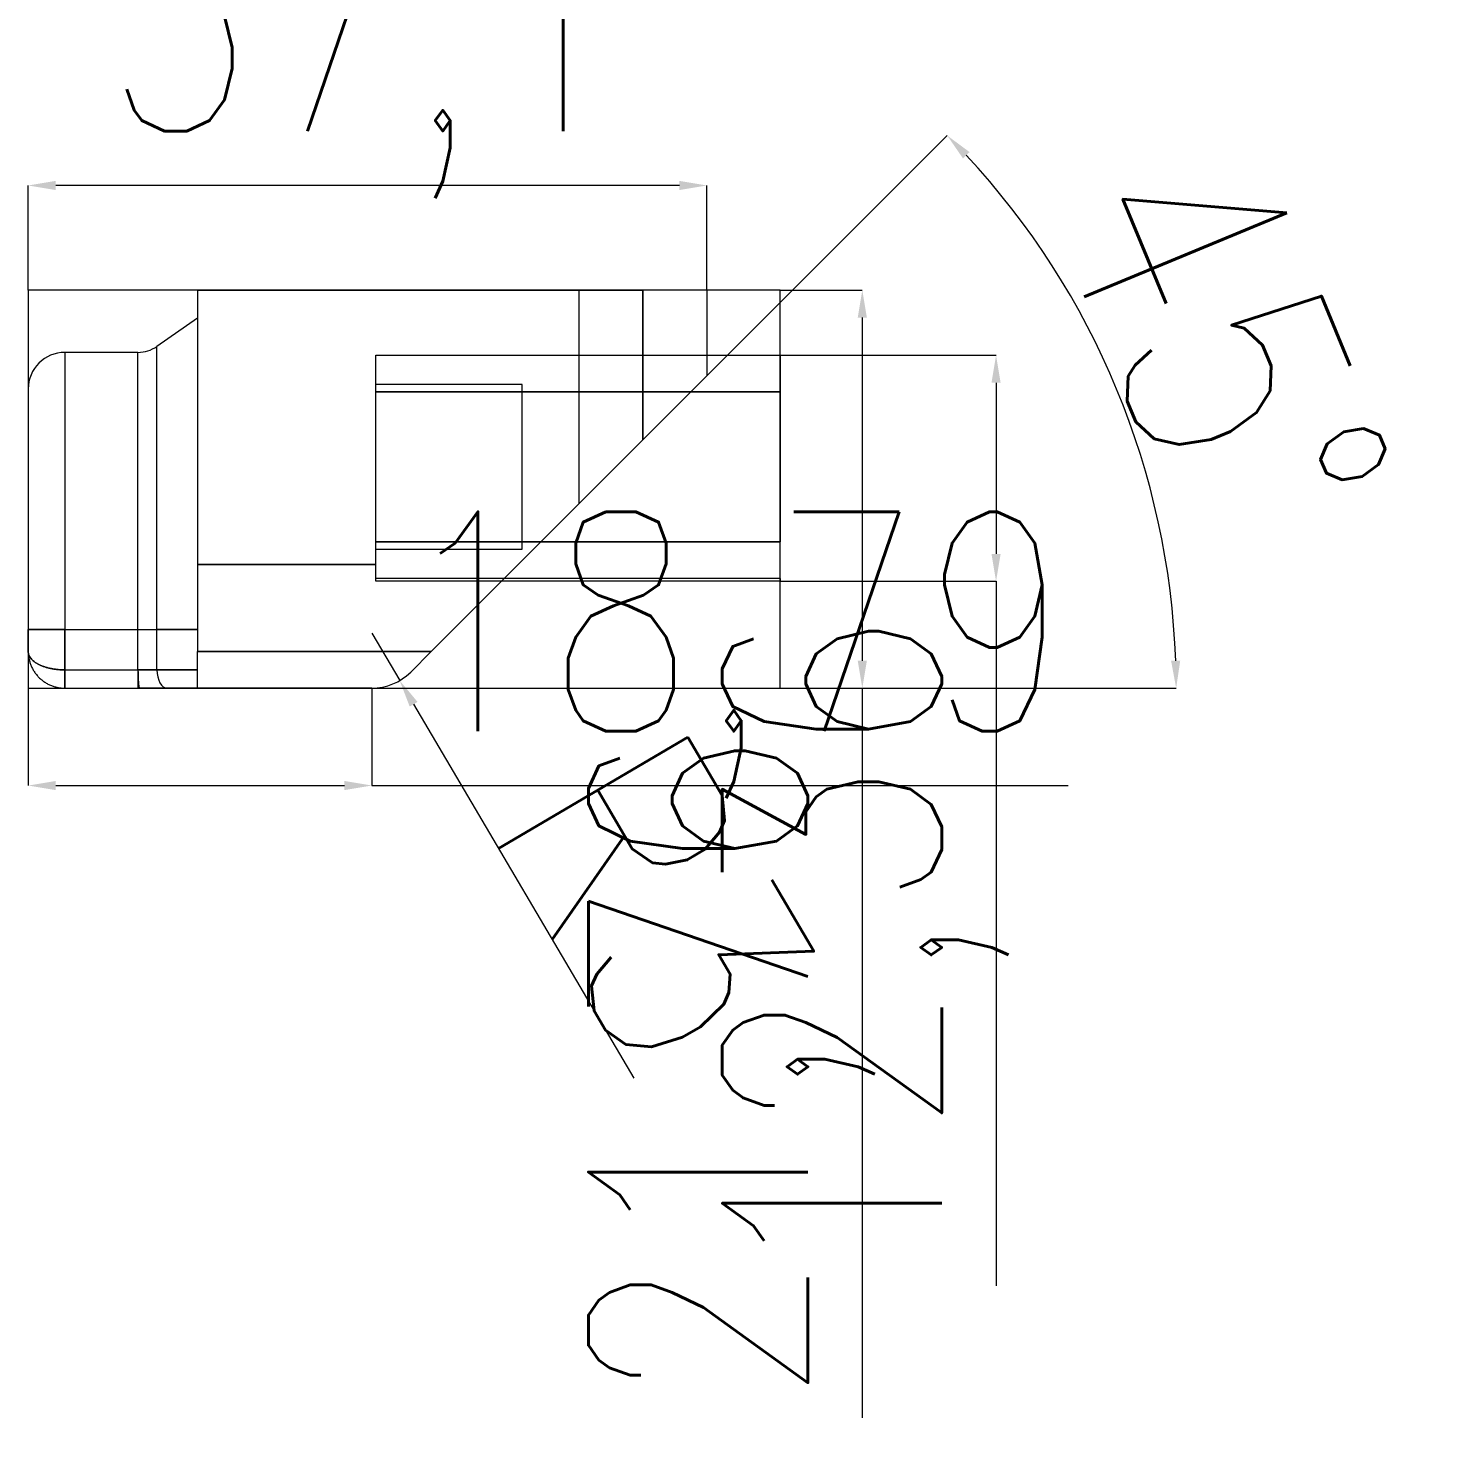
# Model space of a CAD drawing. Header units: millimetres. Extents: x 8768 to 9002, y 34641 to 34834.
# Drawn here: x 8781.9 to 8859.2, y 34640.5 to 34717.8 of the extents above; entities that cross this region are included whole.
import ezdxf

# ---------------------------------------------------------------- set-up
doc = ezdxf.new("R2010")
doc.units = ezdxf.units.MM
doc.linetypes.add('DASHED', pattern=[0])
doc.layers.add('DIE', color=20, linetype='Continuous', lineweight=20)
doc.layers.add('DIM', color=4, linetype='Continuous', lineweight=20)
doc.styles.add('TXT', font='txt.shx', dxfattribs={"width": 0.8, "bigfont": 'ctxt.shx'})
doc.dimstyles.new('零件', dxfattribs={"dimscale": 1.5, "dimtxt": 8, "dimasz": 1, "dimexe": 0, "dimexo": 0, "dimgap": 0, "dimtad": 1, "dimtxsty": 'TXT', "dimcen": 0, "dimclrd": 252, "dimclre": 252, "dimclrt": 4, "dimazin": 3, "dimtp": 0.001, "dimtm": 0.001, "dimtfac": 1, "dimtmove": 0, "dimatfit": 3, "dimlwd": 5, "dimlwe": 5})

# ---------------------------------------------------------------- blocks, each defined once
blk = doc.blocks.new('*D1111')
at = {"layer": 'Defpoints', "color": 0}
for p in [(8823.03, 34703.44), (8823.03, 34681.678), (8827.53, 34681.678)]:
    blk.add_point(p, dxfattribs=at)
at = {"layer": 'DIM', "color": 252, "linetype": 'Continuous', "lineweight": 5}
for p, q in [((8823.03, 34703.44), (8827.53, 34703.44)), ((8827.53, 34701.94), (8827.53, 34683.178)), ((8823.03, 34681.678), (8827.53, 34681.678)), ((8827.53, 34681.678), (8827.53, 34641.778))]:
    blk.add_line(p, q, dxfattribs=at)
at = {"layer": 'DIM', "color": 252}
for points in [[(8827.78, 34701.94), (8827.28, 34701.94), (8827.53, 34703.44)], [(8827.28, 34683.178), (8827.78, 34683.178), (8827.53, 34681.678)]]:
    blk.add_solid(points, dxfattribs=at)
at = {"layer": 'DIM', "color": 4, "lineweight": 5, "insert": (8820.387, 34660.978), "char_height": 12, "attachment_point": 5, "rotation": 90, "style": 'TXT'}
blk.add_mtext('21,76', dxfattribs=at)
blk = doc.blocks.new('*D1116')
at = {"layer": 'Defpoints', "color": 0}
for p in [(8800.716, 34684.678), (8802.238, 34682.093)]:
    blk.add_point(p, dxfattribs=at)
at = {"layer": 'DIM', "color": 252, "linetype": 'Continuous', "lineweight": 5}
for p, q in [((8800.716, 34684.678), (8802.238, 34682.093)), ((8802.999, 34680.8), (8815.032, 34660.357))]:
    blk.add_line(p, q, dxfattribs=at)
at = {"layer": 'DIM', "color": 252}
blk.add_solid([(8803.214, 34680.927), (8802.784, 34680.673), (8802.238, 34682.093)], dxfattribs=at)
at = {"layer": 'DIM', "color": 4, "lineweight": 5, "insert": (8816.261, 34670.098), "char_height": 12, "attachment_point": 5, "rotation": 300.48173, "style": 'TXT'}
blk.add_mtext('R3', dxfattribs=at)
blk = doc.blocks.new('*D1117')
at = {"layer": 'Defpoints', "color": 0}
for p in [(8819.03, 34698.749), (8843.232, 34692.737), (8807.803, 34687.522), (8781.93, 34681.678), (8823.03, 34681.678)]:
    blk.add_point(p, dxfattribs=at)
at = {"layer": 'DIM', "color": 252, "linetype": 'Continuous', "lineweight": 5}
for p, q in [((8819.03, 34698.749), (8832.173, 34711.892)), ((8823.03, 34681.678), (8844.688, 34681.678))]:
    blk.add_line(p, q, dxfattribs=at)
blk.add_arc((8801.959, 34681.678), 42.729, 2.01148, 42.98852, dxfattribs=at)
at = {"layer": 'DIM', "color": 252}
for points in [[(8833.394, 34710.987), (8833.035, 34710.639), (8832.173, 34711.892)], [(8844.411, 34683.174), (8844.911, 34683.182), (8844.688, 34681.678)]]:
    blk.add_solid(points, dxfattribs=at)
at = {"layer": 'DIM', "color": 4, "lineweight": 5, "insert": (8847.242, 34700.435), "char_height": 12, "attachment_point": 5, "rotation": 292.5, "style": 'TXT'}
blk.add_mtext('45%%d', dxfattribs=at)
blk = doc.blocks.new('*D1118')
at = {"layer": 'Defpoints', "color": 0}
for p in [(8781.93, 34681.678), (8800.716, 34681.678), (8800.716, 34676.354)]:
    blk.add_point(p, dxfattribs=at)
at = {"layer": 'DIM', "color": 252, "linetype": 'Continuous', "lineweight": 5}
for p, q in [((8781.93, 34681.678), (8781.93, 34676.354)), ((8800.716, 34681.678), (8800.716, 34676.354)), ((8783.43, 34676.354), (8799.216, 34676.354)), ((8800.716, 34676.354), (8838.788, 34676.354))]:
    blk.add_line(p, q, dxfattribs=at)
at = {"layer": 'DIM', "color": 252}
for points in [[(8783.43, 34676.604), (8783.43, 34676.104), (8781.93, 34676.354)], [(8799.216, 34676.104), (8799.216, 34676.604), (8800.716, 34676.354)]]:
    blk.add_solid(points, dxfattribs=at)
at = {"layer": 'DIM', "color": 4, "lineweight": 5, "insert": (8820.502, 34683.497), "char_height": 12, "attachment_point": 5, "style": 'TXT'}
blk.add_mtext('18,79', dxfattribs=at)
blk = doc.blocks.new('*D1119')
at = {"layer": 'Defpoints', "color": 0}
for p in [(8781.93, 34709.163), (8781.93, 34703.44), (8819.03, 34703.44)]:
    blk.add_point(p, dxfattribs=at)
at = {"layer": 'DIM', "color": 252, "linetype": 'Continuous', "lineweight": 5}
for p, q in [((8781.93, 34703.44), (8781.93, 34709.163)), ((8817.53, 34709.163), (8783.43, 34709.163)), ((8819.03, 34703.44), (8819.03, 34709.163))]:
    blk.add_line(p, q, dxfattribs=at)
at = {"layer": 'DIM', "color": 252}
for points in [[(8783.43, 34709.413), (8783.43, 34708.913), (8781.93, 34709.163)], [(8817.53, 34708.913), (8817.53, 34709.413), (8819.03, 34709.163)]]:
    blk.add_solid(points, dxfattribs=at)
at = {"layer": 'DIM', "color": 4, "lineweight": 5, "insert": (8800.48, 34716.306), "char_height": 12, "attachment_point": 5, "style": 'TXT'}
blk.add_mtext('37,1', dxfattribs=at)
blk = doc.blocks.new('*D1120')
at = {"layer": 'Defpoints', "color": 0}
for p in [(8823.03, 34699.878), (8823.03, 34687.522), (8834.842, 34687.522)]:
    blk.add_point(p, dxfattribs=at)
at = {"layer": 'DIM', "color": 252, "linetype": 'Continuous', "lineweight": 5}
for p, q in [((8823.03, 34699.878), (8834.842, 34699.878)), ((8834.842, 34698.378), (8834.842, 34689.022)), ((8823.03, 34687.522), (8834.842, 34687.522)), ((8834.842, 34687.522), (8834.842, 34648.994))]:
    blk.add_line(p, q, dxfattribs=at)
at = {"layer": 'DIM', "color": 252}
for points in [[(8835.092, 34698.378), (8834.592, 34698.378), (8834.842, 34699.878)], [(8834.592, 34689.022), (8835.092, 34689.022), (8834.842, 34687.522)]]:
    blk.add_solid(points, dxfattribs=at)
at = {"layer": 'DIM', "color": 4, "lineweight": 5, "insert": (8827.699, 34667.508), "char_height": 12, "attachment_point": 5, "rotation": 90, "style": 'TXT'}
blk.add_mtext('12,36', dxfattribs=at)

msp = doc.modelspace()

# ---------------------------------------------------------------- linework, layer by layer
at = {"layer": 'DIE', "color": 2, "linetype": 'Continuous', "lineweight": 5}
for p, q in [((8791.179, 34703.44), (8791.179, 34688.44)), ((8819.03, 34703.44), (8791.966, 34703.44)), ((8819.03, 34703.44), (8819.03, 34699.878)), ((8791.179, 34701.915), (8788.962, 34700.362)), ((8787.93, 34700.037), (8783.93, 34700.037)), ((8800.93, 34697.878), (8800.93, 34699.878)), ((8800.93, 34699.878), (8823.03, 34699.878)), ((8823.03, 34699.878), (8823.03, 34697.878)), ((8781.93, 34698.037), (8781.93, 34684.878)), ((8800.93, 34689.678), (8800.93, 34697.878)), ((8823.03, 34697.878), (8823.03, 34689.678)), ((8800.93, 34687.678), (8800.93, 34689.678)), ((8823.03, 34687.678), (8823.03, 34689.678)), ((8791.179, 34688.44), (8791.179, 34683.678)), ((8800.93, 34687.522), (8800.93, 34687.678)), ((8823.03, 34687.678), (8800.93, 34687.678)), ((8807.803, 34687.522), (8800.93, 34687.522)), ((8803.959, 34683.678), (8807.803, 34687.522)), ((8823.03, 34687.522), (8807.803, 34687.522)), ((8823.03, 34687.678), (8823.03, 34687.522)), ((8781.93, 34683.678), (8781.93, 34684.878)), ((8791.179, 34681.678), (8791.179, 34683.678)), ((8803.959, 34683.678), (8802.838, 34682.557)), ((8787.93, 34682.678), (8787.93, 34681.678)), ((8783.93, 34681.678), (8787.93, 34681.678)), ((8788.017, 34681.678), (8787.93, 34681.678)), ((8789.536, 34681.678), (8788.017, 34681.678)), ((8791.179, 34681.678), (8789.536, 34681.678)), ((8800.716, 34681.678), (8791.179, 34681.678))]:
    msp.add_line(p, q, dxfattribs=at)
at = {"layer": 'DIE', "color": 2, "linetype": 'DASHED', "lineweight": 5, "ltscale": 0.19587}
for p, q in [((8812.03, 34703.44), (8812.03, 34691.749)), ((8819.03, 34703.44), (8815.53, 34703.44)), ((8819.03, 34699.878), (8819.03, 34698.749)), ((8807.803, 34687.522), (8819.03, 34698.749)), ((8808.93, 34698.278), (8800.93, 34698.278)), ((8808.93, 34689.278), (8808.93, 34698.278)), ((8800.93, 34689.278), (8808.93, 34689.278))]:
    msp.add_line(p, q, dxfattribs=at)
at = {"layer": 'DIE', "color": 155, "linetype": 'DASHED', "lineweight": 5, "ltscale": 0.19587}
for p, q in [((8815.53, 34695.249), (8815.53, 34703.44)), ((8815.53, 34703.44), (8815.53, 34695.249)), ((8788.962, 34684.878), (8788.962, 34700.362)), ((8783.93, 34700.037), (8783.93, 34684.878)), ((8800.93, 34697.878), (8823.03, 34697.878)), ((8823.03, 34689.678), (8800.93, 34689.678)), ((8791.179, 34688.44), (8800.93, 34688.44)), ((8783.93, 34684.878), (8781.93, 34684.878)), ((8783.93, 34682.678), (8783.93, 34684.878)), ((8783.93, 34684.878), (8787.93, 34684.878)), ((8787.93, 34682.678), (8787.93, 34684.878)), ((8787.93, 34684.878), (8788.962, 34684.878)), ((8788.962, 34682.678), (8788.962, 34684.878)), ((8788.962, 34684.878), (8791.179, 34684.878)), ((8803.959, 34683.678), (8791.179, 34683.678)), ((8783.93, 34682.678), (8787.93, 34682.678)), ((8788.962, 34682.678), (8787.93, 34682.678)), ((8791.179, 34682.678), (8788.962, 34682.678))]:
    msp.add_line(p, q, dxfattribs=at)
at = {"layer": 'DIE', "color": 155, "linetype": 'Continuous', "lineweight": 5}
for p, q in [((8788.962, 34684.878), (8788.962, 34700.362)), ((8783.93, 34700.037), (8783.93, 34684.878)), ((8787.93, 34684.878), (8787.93, 34700.037)), ((8823.03, 34697.878), (8800.93, 34697.878)), ((8800.93, 34689.678), (8823.03, 34689.678)), ((8800.93, 34688.44), (8791.179, 34688.44)), ((8781.93, 34684.878), (8783.93, 34684.878)), ((8783.93, 34684.878), (8787.93, 34684.878)), ((8783.93, 34684.878), (8783.93, 34682.678)), ((8787.93, 34682.678), (8787.93, 34684.878)), ((8787.93, 34684.878), (8788.962, 34684.878)), ((8788.962, 34682.678), (8788.962, 34684.878)), ((8791.179, 34684.878), (8788.962, 34684.878)), ((8791.179, 34683.678), (8803.959, 34683.678)), ((8783.93, 34682.678), (8787.93, 34682.678)), ((8787.93, 34682.678), (8788.962, 34682.678)), ((8788.962, 34682.678), (8791.179, 34682.678))]:
    msp.add_line(p, q, dxfattribs=at)
at = {"layer": 'DIE', "color": 2, "linetype": 'Continuous', "lineweight": 5}
msp.add_lwpolyline([(8800.716, 34681.678), (8800.716, 34681.678, 0.198912), (8802.838, 34682.557)], format="xyb", dxfattribs=at)
for centre, radius, start, end in [((8787.93, 34701.837), 1.8, 270, 305), ((8783.93, 34698.037), 2, 90, 180)]:
    msp.add_arc(centre, radius, start, end, dxfattribs=at)
at = {"layer": 'DIE', "color": 155, "linetype": 'DASHED', "lineweight": 5, "ltscale": 0.19587}
msp.add_ellipse((8789.536, 34682.678), major_axis=(0, -1), ratio=0.573576, start_param=4.712389, end_param=6.283185, dxfattribs=at)
at = {"layer": 'DIE', "color": 155, "linetype": 'Continuous', "lineweight": 5}
msp.add_ellipse((8789.536, 34682.678), major_axis=(0, -1), ratio=0.573576, start_param=4.712389, end_param=6.283185, dxfattribs=at)
at = {"layer": 'DIE', "color": 2, "linetype": 'Continuous', "lineweight": 5}
for points, degree in [([(8791.179, 34703.44), (8791.967, 34703.44)], 1), ([(8783.86, 34681.68), (8783.884, 34681.679), (8783.907, 34681.678), (8783.93, 34681.678)], 3)]:
    msp.add_open_spline(points, degree=degree, dxfattribs=at)
at = {"layer": 'DIE', "color": 2, "linetype": 'DASHED', "lineweight": 5, "ltscale": 0.19587}
msp.add_open_spline([(8791.967, 34703.44), (8815.53, 34703.44)], degree=1, dxfattribs=at)
at = {"layer": 'DIE', "color": 155, "linetype": 'DASHED', "lineweight": 5, "ltscale": 0.19587}
msp.add_open_spline([(8781.93, 34683.678), (8781.93, 34683.649), (8781.933, 34683.619), (8781.944, 34683.557), (8781.952, 34683.526), (8781.975, 34683.464), (8781.99, 34683.433), (8782.026, 34683.371), (8782.047, 34683.34), (8782.095, 34683.278), (8782.123, 34683.247), (8782.185, 34683.188), (8782.219, 34683.158), (8782.293, 34683.102), (8782.333, 34683.074), (8782.397, 34683.034), (8782.42, 34683.021), (8782.466, 34682.996), (8782.49, 34682.983), (8782.539, 34682.958), (8782.563, 34682.947), (8782.613, 34682.924), (8782.639, 34682.913), (8782.717, 34682.881), (8782.772, 34682.861), (8782.885, 34682.824), (8782.944, 34682.807), (8783.065, 34682.775), (8783.128, 34682.761), (8783.252, 34682.737), (8783.312, 34682.726), (8783.435, 34682.709), (8783.498, 34682.701), (8783.624, 34682.689), (8783.687, 34682.685), (8783.81, 34682.68), (8783.871, 34682.678), (8783.93, 34682.678)], degree=3, knots=[0, 0, 0, 0, 0.063009, 0.063009, 0.126018, 0.126018, 0.189026, 0.189026, 0.252035, 0.252035, 0.318501, 0.318501, 0.384967, 0.384967, 0.451433, 0.451433, 0.484666, 0.484666, 0.517899, 0.517899, 0.549729, 0.549729, 0.581559, 0.581559, 0.64522, 0.64522, 0.70888, 0.70888, 0.772541, 0.772541, 0.829406, 0.829406, 0.886271, 0.886271, 0.943135, 0.943135, 1, 1, 1, 1], dxfattribs=at)
at = {"layer": 'DIE', "color": 2, "linetype": 'Continuous', "lineweight": 5}
for points, knots in [([(8781.93, 34683.678), (8781.93, 34683.619), (8781.933, 34683.559), (8781.944, 34683.436), (8781.952, 34683.374), (8781.976, 34683.249), (8781.99, 34683.187), (8782.026, 34683.063), (8782.047, 34683.001), (8782.096, 34682.878), (8782.124, 34682.816), (8782.186, 34682.697), (8782.22, 34682.639), (8782.294, 34682.526), (8782.334, 34682.471), (8782.399, 34682.391), (8782.422, 34682.364), (8782.468, 34682.313), (8782.492, 34682.288), (8782.541, 34682.239), (8782.566, 34682.215), (8782.616, 34682.17), (8782.641, 34682.148), (8782.72, 34682.085), (8782.774, 34682.045), (8782.887, 34681.97), (8782.946, 34681.936), (8783.068, 34681.872), (8783.131, 34681.844), (8783.254, 34681.795), (8783.314, 34681.774), (8783.39, 34681.753), (8783.404, 34681.749), (8783.419, 34681.745)], [0, 0, 0, 0, 0.074774, 0.074774, 0.149548, 0.149548, 0.224322, 0.224322, 0.299096, 0.299096, 0.377973, 0.377973, 0.456849, 0.456849, 0.535726, 0.535726, 0.575164, 0.575164, 0.614602, 0.614602, 0.652376, 0.652376, 0.69015, 0.69015, 0.765698, 0.765698, 0.841245, 0.841245, 0.916793, 0.916793, 0.984275, 0.984275, 1, 1, 1, 1]), ([(8787.93, 34682.678), (8787.93, 34682.673), (8787.93, 34682.663), (8787.93, 34682.647), (8787.93, 34682.632), (8787.93, 34682.616), (8787.93, 34682.599), (8787.931, 34682.583), (8787.931, 34682.567), (8787.931, 34682.55), (8787.931, 34682.533), (8787.931, 34682.516), (8787.932, 34682.499), (8787.932, 34682.481), (8787.932, 34682.463), (8787.933, 34682.446), (8787.933, 34682.428), (8787.934, 34682.41), (8787.934, 34682.392), (8787.935, 34682.374), (8787.935, 34682.355), (8787.936, 34682.337), (8787.936, 34682.318), (8787.937, 34682.3), (8787.938, 34682.281), (8787.938, 34682.263), (8787.939, 34682.244), (8787.94, 34682.225), (8787.941, 34682.207), (8787.942, 34682.188), (8787.942, 34682.169), (8787.943, 34682.151), (8787.944, 34682.132), (8787.945, 34682.114), (8787.947, 34682.096), (8787.948, 34682.077), (8787.949, 34682.059), (8787.95, 34682.041), (8787.951, 34682.024), (8787.953, 34682.006), (8787.954, 34681.989), (8787.957, 34681.957), (8787.961, 34681.915), (8787.966, 34681.865), (8787.972, 34681.824), (8787.977, 34681.789), (8787.982, 34681.76), (8787.987, 34681.737), (8787.992, 34681.719), (8787.997, 34681.705), (8788.001, 34681.695), (8788.005, 34681.688), (8788.008, 34681.683), (8788.012, 34681.68), (8788.015, 34681.679), (8788.016, 34681.678), (8788.017, 34681.678)], [0, 0, 0, 0, 0.00976, 0.019661, 0.029702, 0.039883, 0.050204, 0.060666, 0.071269, 0.082012, 0.092895, 0.103919, 0.115084, 0.126389, 0.137834, 0.149421, 0.161147, 0.173015, 0.185023, 0.197172, 0.209461, 0.221892, 0.234463, 0.247175, 0.260027, 0.273021, 0.286155, 0.299431, 0.312847, 0.326404, 0.340103, 0.353942, 0.367922, 0.382044, 0.396306, 0.41071, 0.425255, 0.439941, 0.454768, 0.469737, 0.484847, 0.500099, 0.553882, 0.604887, 0.653114, 0.698561, 0.741228, 0.781114, 0.818219, 0.852541, 0.88408, 0.912835, 0.938805, 0.96199, 0.982388, 1, 1, 1, 1]), ([(8783.376, 34681.757), (8783.377, 34681.756), (8783.378, 34681.756), (8783.381, 34681.755), (8783.385, 34681.754), (8783.388, 34681.753), (8783.392, 34681.752), (8783.395, 34681.751), (8783.397, 34681.751), (8783.4, 34681.75), (8783.403, 34681.749), (8783.407, 34681.748), (8783.412, 34681.747), (8783.417, 34681.745), (8783.423, 34681.744), (8783.429, 34681.742), (8783.436, 34681.74), (8783.444, 34681.738), (8783.452, 34681.736), (8783.46, 34681.734), (8783.468, 34681.732), (8783.476, 34681.731), (8783.484, 34681.729), (8783.492, 34681.727), (8783.499, 34681.725), (8783.505, 34681.724), (8783.511, 34681.723), (8783.515, 34681.722), (8783.519, 34681.721), (8783.524, 34681.72), (8783.528, 34681.719), (8783.534, 34681.718), (8783.54, 34681.717), (8783.545, 34681.716), (8783.549, 34681.715), (8783.553, 34681.714), (8783.555, 34681.714), (8783.557, 34681.713), (8783.558, 34681.713), (8783.559, 34681.713), (8783.56, 34681.713), (8783.561, 34681.713), (8783.561, 34681.713), (8783.562, 34681.712), (8783.563, 34681.712), (8783.563, 34681.712)], [0, 0, 0, 0, 0.017031, 0.032826, 0.052727, 0.071513, 0.088904, 0.104898, 0.119496, 0.133157, 0.147942, 0.170513, 0.195677, 0.223434, 0.253784, 0.287423, 0.323759, 0.362787, 0.404505, 0.448118, 0.490007, 0.529728, 0.574099, 0.61542, 0.653698, 0.688942, 0.714511, 0.738216, 0.760063, 0.781128, 0.806966, 0.834935, 0.865039, 0.89724, 0.917599, 0.935332, 0.950442, 0.955433, 0.960074, 0.964711, 0.969812, 0.97571, 0.982624, 0.990692, 1, 1, 1, 1]), ([(8783.524, 34681.72), (8783.537, 34681.717), (8783.55, 34681.715), (8783.625, 34681.701), (8783.688, 34681.692), (8783.771, 34681.685), (8783.793, 34681.683), (8783.815, 34681.682)], [0, 0, 0, 0, 0.130542, 0.130542, 0.769696, 0.769696, 1, 1, 1, 1]), ([(8783.748, 34681.687), (8783.749, 34681.687), (8783.749, 34681.687), (8783.75, 34681.686), (8783.752, 34681.686), (8783.754, 34681.686), (8783.756, 34681.686), (8783.758, 34681.686), (8783.761, 34681.686), (8783.765, 34681.685), (8783.769, 34681.685), (8783.773, 34681.685), (8783.777, 34681.684), (8783.782, 34681.684), (8783.787, 34681.684), (8783.795, 34681.683), (8783.804, 34681.682), (8783.811, 34681.682), (8783.819, 34681.682), (8783.825, 34681.681), (8783.831, 34681.681), (8783.837, 34681.681), (8783.842, 34681.681), (8783.847, 34681.681), (8783.852, 34681.68), (8783.858, 34681.68), (8783.863, 34681.68), (8783.868, 34681.68), (8783.873, 34681.68), (8783.878, 34681.679), (8783.884, 34681.679), (8783.891, 34681.679), (8783.898, 34681.679), (8783.903, 34681.679), (8783.907, 34681.679), (8783.91, 34681.679), (8783.912, 34681.679), (8783.914, 34681.679), (8783.916, 34681.679), (8783.918, 34681.679), (8783.92, 34681.678), (8783.921, 34681.678), (8783.923, 34681.678), (8783.925, 34681.678), (8783.927, 34681.678), (8783.928, 34681.678), (8783.929, 34681.678)], [0, 0, 0, 0, 0.01217, 0.023947, 0.03561, 0.047447, 0.05973, 0.072701, 0.088942, 0.106649, 0.126019, 0.147003, 0.168575, 0.190609, 0.213143, 0.25587, 0.300613, 0.347565, 0.380326, 0.413565, 0.445264, 0.475294, 0.503694, 0.530514, 0.555816, 0.57968, 0.607697, 0.633837, 0.658388, 0.681748, 0.704383, 0.746979, 0.787326, 0.809362, 0.830828, 0.841308, 0.851661, 0.862187, 0.873174, 0.884877, 0.897507, 0.911233, 0.926187, 0.948205, 0.972766, 1, 1, 1, 1])]:
    msp.add_open_spline(points, degree=3, knots=knots, dxfattribs=at)
at = {"layer": 'DIE', "color": 155, "linetype": 'Continuous', "lineweight": 5}
msp.add_open_spline([(8783.93, 34682.678), (8783.871, 34682.678), (8783.81, 34682.68), (8783.687, 34682.685), (8783.624, 34682.689), (8783.498, 34682.701), (8783.435, 34682.709), (8783.312, 34682.726), (8783.252, 34682.737), (8783.128, 34682.761), (8783.065, 34682.775), (8782.944, 34682.807), (8782.885, 34682.824), (8782.772, 34682.861), (8782.717, 34682.881), (8782.639, 34682.913), (8782.613, 34682.924), (8782.563, 34682.947), (8782.539, 34682.958), (8782.49, 34682.983), (8782.466, 34682.996), (8782.42, 34683.021), (8782.397, 34683.034), (8782.333, 34683.074), (8782.293, 34683.102), (8782.219, 34683.158), (8782.185, 34683.188), (8782.123, 34683.247), (8782.095, 34683.278), (8782.047, 34683.34), (8782.026, 34683.371), (8781.99, 34683.433), (8781.975, 34683.464), (8781.952, 34683.526), (8781.944, 34683.557), (8781.933, 34683.619), (8781.93, 34683.649), (8781.93, 34683.678)], degree=3, knots=[0, 0, 0, 0, 0.056865, 0.056865, 0.113729, 0.113729, 0.170594, 0.170594, 0.227459, 0.227459, 0.29112, 0.29112, 0.35478, 0.35478, 0.418441, 0.418441, 0.450271, 0.450271, 0.482101, 0.482101, 0.515334, 0.515334, 0.548567, 0.548567, 0.615033, 0.615033, 0.681499, 0.681499, 0.747965, 0.747965, 0.810974, 0.810974, 0.873982, 0.873982, 0.936991, 0.936991, 1, 1, 1, 1], dxfattribs=at)
at = {"layer": 'DIE', "color": 155, "linetype": 'DASHED', "lineweight": 5, "ltscale": 0.19587}
msp.add_rational_spline([(8783.93, 34681.678), (8783.93, 34681.678), (8783.93, 34682.092), (8783.93, 34682.678)], [1, 0.804737854124, 0.804737854124, 1], degree=3, dxfattribs=at)
at = {"layer": 'DIE', "color": 155, "linetype": 'Continuous', "lineweight": 5}
msp.add_rational_spline([(8783.93, 34682.678), (8783.93, 34682.093), (8783.93, 34681.679), (8783.93, 34681.678)], [1, 0.804839157518, 0.804737906681, 0.999696247489], degree=3, dxfattribs=at)
at = {"layer": 'DIM', "color": 252, "linetype": 'DASHED', "lineweight": 5, "ltscale": 0.19587}
msp.add_lwpolyline([(8781.93, 34681.678), (8823.03, 34681.678), (8823.03, 34703.44), (8781.93, 34703.44)], close=True, dxfattribs=at)

# ---------------------------------------------------------------- dimensions: what is measured, and where the dimension line sits
at = {"layer": 'DIM', "linetype": 'Continuous', "lineweight": 5}
for base, p1, p2, picture, middle in [((8781.93, 34709.163), (8819.03, 34703.44), (8781.93, 34703.44), '*D1119', (8800.48, 34716.306)), ((8800.716, 34676.354), (8781.93, 34681.678), (8800.716, 34681.678), '*D1118', (8820.502, 34683.497))]:
    dim = msp.add_linear_dim(base=base, p1=p1, p2=p2, dimstyle='零件', dxfattribs=at)
    dim.commit()
    dim.dimension.update_dxf_attribs({"geometry": picture, "text_midpoint": middle})
dim = msp.add_angular_dim_2l(base=(8843.232, 34692.737), line1=((8781.93, 34681.678), (8823.03, 34681.678)), line2=((8807.803, 34687.522), (8819.03, 34698.749)), dimstyle='零件', dxfattribs=at)
dim.commit()
dim.dimension.update_dxf_attribs({"geometry": '*D1117', "text_midpoint": (8847.242, 34700.435)})
for base, p1, p2, picture, middle in [((8827.53, 34681.678), (8823.03, 34703.44), (8823.03, 34681.678), '*D1111', (8820.387, 34660.978)), ((8834.842, 34687.522), (8823.03, 34699.878), (8823.03, 34687.522), '*D1120', (8827.699, 34667.508))]:
    dim = msp.add_linear_dim(base=base, p1=p1, p2=p2, angle=90, dimstyle='零件', dxfattribs=at)
    dim.commit()
    dim.dimension.update_dxf_attribs({"geometry": picture, "text_midpoint": middle})
dim = msp.add_radius_dim(center=(8800.716, 34684.678), mpoint=(8802.238, 34682.093), dimstyle='零件', dxfattribs=at)
dim.commit()
dim.dimension.update_dxf_attribs({"geometry": '*D1116', "text_midpoint": (8811.09, 34667.054), "dimtype": 164})

doc.saveas('drawing.dxf')
